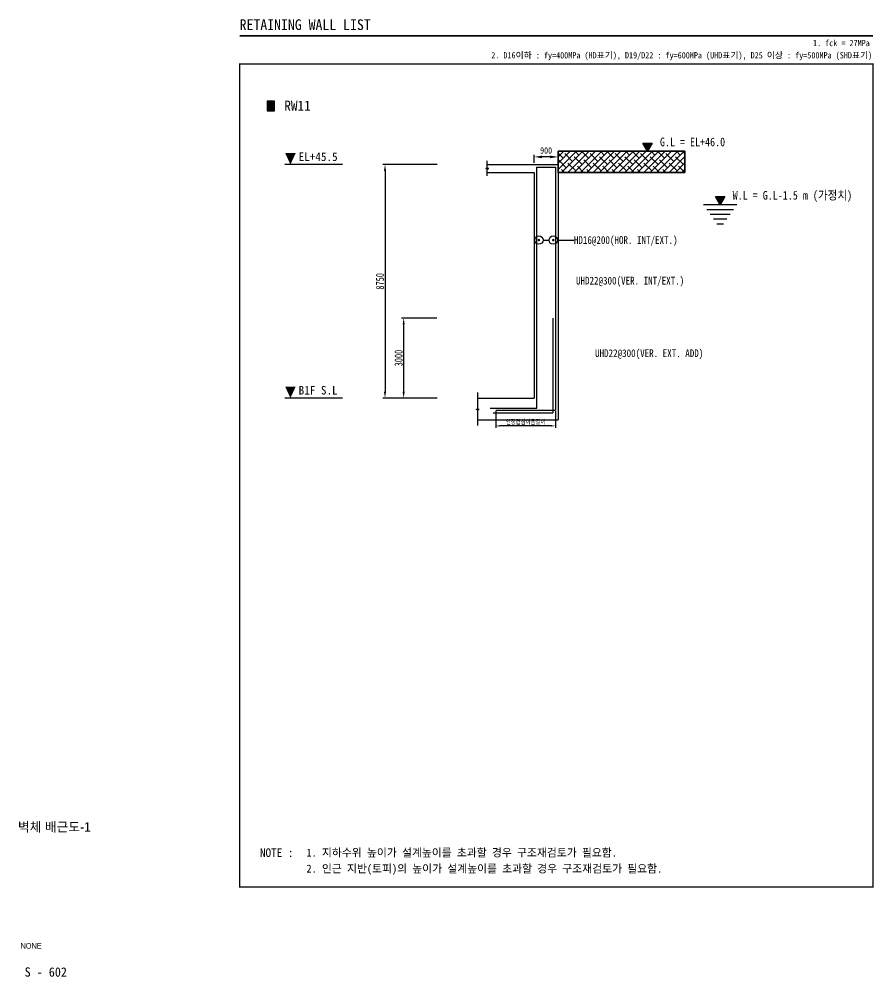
# Model space of a CAD drawing. Extents: x 152195838 to 160350639, y 364657247 to 370318102.
# Drawn here: x 160107486 to 160123493, y 364657247 to 364675190 of the extents above; entities that cross this region are included whole.
import ezdxf
from ezdxf.enums import TextEntityAlignment as Align

# ---------------------------------------------------------------- set-up
doc = ezdxf.new("R2010")
doc.units = 0
doc.header["$MEASUREMENT"] = 0
doc.linetypes.add('HID', pattern=[2.3, 1.5, -0.8])
doc.layers.get('0').update_dxf_attribs({"linetype": 'CONTINUOUS'})
doc.layers.get('Defpoints').update_dxf_attribs({"linetype": 'CONTINUOUS'})
for name, color, linetype in [('0-BEAM', 6, 'HID'), ('0-RBAR', 30, 'CONTINUOUS'), ('0-TXT', 7, 'CONTINUOUS'), ('0-지시선', 7, 'CONTINUOUS'), ('4A.TEC FORM-TEXT', 3, 'CONTINUOUS'), ('4A.TEC TEXT 2', 3, 'CONTINUOUS'), ('BAR', 3, 'CONTINUOUS'), ('DIM', 7, 'CONTINUOUS'), ('SHEET', 7, 'CONTINUOUS')]:
    doc.layers.add(name, color=color, linetype=linetype)
doc.styles.get("Standard").update_dxf_attribs({"font": ''})
doc.styles.add('나눔고딕', font='')
doc.styles.add('돋움', font='')
doc.styles.add('서울남산체L', font='', dxfattribs={"width": 0.8})
doc.styles.get('Standard').set_extended_font_data('Dotum')
doc.styles.get('나눔고딕').set_extended_font_data('Dotum')
doc.styles.get('돋움').set_extended_font_data('DotumChe')
doc.styles.get('서울남산체L').set_extended_font_data('DotumChe')
doc.dimstyles.new('ISO-25', dxfattribs={"dimtxt": 2.5, "dimasz": 2.5, "dimexe": 1.25, "dimexo": 0.625, "dimtad": 1, "dimtxsty": 'Standard', "dimcen": 2.5, "dimadec": 0, "dimazin": 0, "dimtfac": 1, "dimtmove": 0, "dimatfit": 3, "dimfxl": 1, "dimarcsym": 0})

# ---------------------------------------------------------------- blocks, each defined once
blk = doc.blocks.new('*D304')
at = {"layer": 'Defpoints', "color": 0, "transparency": 16777216}
for p in [(160115335, 364672466), (160114338, 364668091), (160115335, 364668091)]:
    blk.add_point(p, dxfattribs=at)
at = {"layer": 'DIM', "color": 1, "lineweight": -2, "transparency": 16777216}
for p, q in [((160115316, 364672466), (160114300, 364672466)), ((160114338, 364672346), (160114338, 364668211)), ((160115316, 364668091), (160114300, 364668091))]:
    blk.add_line(p, q, dxfattribs=at)
at = {"layer": 'DIM', "color": 1, "transparency": 16777216}
for points in [[(160114318, 364672346), (160114358, 364672346), (160114338, 364672466)], [(160114318, 364668211), (160114358, 364668211), (160114338, 364668091)]]:
    blk.add_solid(points, dxfattribs=at)
at = {"layer": 'DIM', "color": 0, "transparency": 16777216, "insert": (160114244, 364670278), "char_height": 150, "attachment_point": 5, "rotation": 90, "style": '서울남산체L'}
blk.add_mtext('8750', dxfattribs=at)
blk = doc.blocks.new('*D305')
at = {"layer": 'Defpoints', "color": 0, "transparency": 16777216}
for p in [(160117130, 364672609), (160117130, 364672466), (160117580, 364672466)]:
    blk.add_point(p, dxfattribs=at)
at = {"layer": 'DIM', "color": 1, "lineweight": -2, "transparency": 16777216}
for p, q in [((160117130, 364672496), (160117130, 364672646)), ((160117430, 364672609), (160117280, 364672609)), ((160117580, 364672496), (160117580, 364672646))]:
    blk.add_line(p, q, dxfattribs=at)
at = {"layer": 'DIM', "color": 1, "transparency": 16777216}
for points in [[(160117280, 364672634), (160117280, 364672584), (160117130, 364672609)], [(160117430, 364672634), (160117430, 364672584), (160117580, 364672609)]]:
    blk.add_solid(points, dxfattribs=at)
at = {"layer": 'DIM', "color": 0, "transparency": 16777216, "insert": (160117355, 364672729), "char_height": 120, "attachment_point": 5, "style": '서울남산체L'}
blk.add_mtext('900', dxfattribs=at)
blk = doc.blocks.new('*D306')
at = {"layer": 'Defpoints', "color": 0, "transparency": 16777216}
for p in [(160116412, 364667862), (160117530, 364667862), (160116412, 364667569)]:
    blk.add_point(p, dxfattribs=at)
at = {"layer": 'DIM', "color": 1, "lineweight": -2, "transparency": 16777216}
for p, q in [((160116412, 364667843), (160116412, 364667531)), ((160117530, 364667843), (160117530, 364667531)), ((160117455, 364667569), (160116487, 364667569))]:
    blk.add_line(p, q, dxfattribs=at)
at = {"layer": 'DIM', "color": 1, "transparency": 16777216}
for points in [[(160116487, 364667581), (160116487, 364667556), (160116412, 364667569)], [(160117455, 364667581), (160117455, 364667556), (160117530, 364667569)]]:
    blk.add_solid(points, dxfattribs=at)
at = {"layer": 'DIM', "color": 0, "transparency": 16777216, "insert": (160116971, 364667642), "char_height": 90, "attachment_point": 5, "style": '서울남산체L'}
blk.add_mtext('인장겹침이음길이', dxfattribs=at)
blk = doc.blocks.new('*D307')
at = {"layer": 'Defpoints', "color": 0, "transparency": 16777216}
for p in [(160115326, 364669591), (160114687, 364668091), (160115335, 364668091)]:
    blk.add_point(p, dxfattribs=at)
at = {"layer": 'DIM', "color": 1, "lineweight": -2, "transparency": 16777216}
for p, q in [((160115307, 364669591), (160114649, 364669591)), ((160114687, 364669471), (160114687, 364668211)), ((160115316, 364668091), (160114649, 364668091))]:
    blk.add_line(p, q, dxfattribs=at)
at = {"layer": 'DIM', "color": 1, "transparency": 16777216}
for points in [[(160114667, 364669471), (160114707, 364669471), (160114687, 364669591)], [(160114667, 364668211), (160114707, 364668211), (160114687, 364668091)]]:
    blk.add_solid(points, dxfattribs=at)
at = {"layer": 'DIM', "color": 0, "transparency": 16777216, "insert": (160114593, 364668841), "char_height": 150, "attachment_point": 5, "rotation": 90, "style": '서울남산체L'}
blk.add_mtext('3000', dxfattribs=at)

msp = doc.modelspace()

# ---------------------------------------------------------------- hatches: boundary and pattern name
for points in [[(160112266.5758, 364673473.8943), (160112266.5758, 364673651.5996), (160112129.8794, 364673651.5996), (160112129.8794, 364673473.8943)], [(160112266.5758, 364673473.8943), (160112266.5758, 364673651.5996), (160112129.8794, 364673651.5996), (160112129.8794, 364673473.8943)], [(160119338.609, 364672866.3785), (160119164.51, 364672866.3785), (160119251.5595, 364672715.6045)], [(160120700.614, 364671866.3785), (160120526.515, 364671866.3785), (160120613.5645, 364671715.6045)]]:
    msp.add_hatch(color=256).paths.add_polyline_path(points)
h = msp.add_hatch()
h.set_pattern_fill('ANSI38', color=256, scale=26.4, style=0)
h.set_pattern_definition([(45, (160032858.455, 364515933.98), (-59.26969, 59.26969), []), (135, (160032858.455, 364515933.98), (-177.80907, 59.26969), [209.55, -125.73])])
h.paths.add_polyline_path([(160119955.6475, 364672319.6045), (160119955.6475, 364672715.6045), (160117579.7583, 364672715.6045), (160117579.7583, 364672319.6045)])

# ---------------------------------------------------------------- linework, layer by layer
for p, q in [((160113540.4026, 364672465.6045), (160112464.4131, 364672465.6045)), ((160120299.767, 364671715.6045), (160120927.3621, 364671715.6045)), ((160120362.5265, 364671625.9321), (160120864.6025, 364671625.9321)), ((160120425.286, 364671536.2598), (160120801.843, 364671536.2598)), ((160120488.0455, 364671446.5875), (160120739.0835, 364671446.5875)), ((160120550.805, 364671356.9151), (160120676.324, 364671356.9151)), ((160113540.4026, 364668090.6045), (160112464.4131, 364668090.6045))]:
    msp.add_line(p, q)
at = {"color": 2, "const_width": 26.3565}
msp.add_lwpolyline([(160123476.2966, 364658931.4003), (160123476.2966, 364674349.9811), (160111615.8499, 364674349.9811), (160111615.8499, 364658931.4003)], close=True, dxfattribs=at)
msp.add_lwpolyline([(160123476.2966, 364658931.4003), (160123476.2966, 364674349.9811), (160111615.8499, 364674349.9811), (160111615.8499, 364658931.4003)], close=True, dxfattribs=at)
msp.add_lwpolyline([(160112266.5758, 364673473.8943), (160112266.5758, 364673651.5996), (160112129.8794, 364673651.5996), (160112129.8794, 364673473.8943)], close=True)
msp.add_lwpolyline([(160112266.5758, 364673473.8943), (160112266.5758, 364673651.5996), (160112129.8794, 364673651.5996), (160112129.8794, 364673473.8943)], close=True)
for points in [[(160119164.51, 364672866.3785), (160119338.609, 364672866.3785), (160119251.5595, 364672715.6045), (160119164.51, 364672866.3785)], [(160120526.515, 364671866.3785), (160120700.614, 364671866.3785), (160120613.5645, 364671715.6045), (160120526.515, 364671866.3785)]]:
    msp.add_lwpolyline(points)
at = {"ltscale": 2}
for points in [[(160112566.7864, 364672465.6045, 0, 197.625, 0), (160112566.7864, 364672681.6071, 197.625, 197.625, 0)], [(160112566.7864, 364668090.6045, 0, 197.625, 0), (160112566.7864, 364668306.6071, 197.625, 197.625, 0)]]:
    msp.add_lwpolyline(points, format="xyseb", dxfattribs=at)
at = {"linetype": 'ByBlock'}
for points in [[(160116252.4353, 364672255.0817), (160116252.4353, 364672378.9332), (160116281.6133, 364672390.6045), (160116223.2572, 364672390.6045), (160116252.4353, 364672402.2757), (160116252.4353, 364672535.5691)], [(160116074.2402, 364667574.321), (160116074.2402, 364667868.1705), (160116103.4182, 364667879.8417), (160116045.0621, 364667879.8417), (160116074.2402, 364667891.5129), (160116074.2402, 364668198.2113)]]:
    msp.add_lwpolyline(points, dxfattribs=at)
at = {"layer": '0-BEAM', "linetype": 'Continuous'}
for p, q in [((160116252.4353, 364672465.6045), (160117129.7583, 364672465.6045)), ((160116252.4353, 364672465.6045), (160117579.7583, 364672465.6045)), ((160116252.4353, 364672315.6045), (160117129.7583, 364672315.6045)), ((160117129.7583, 364672315.6045), (160117129.7583, 364668090.6045)), ((160117579.7583, 364672465.6045), (160117579.7583, 364667681.9278)), ((160116074.2402, 364668090.6045), (160117129.7583, 364668090.6045)), ((160116074.2402, 364667681.9278), (160117579.7583, 364667681.9278))]:
    msp.add_line(p, q, dxfattribs=at)
at = {"layer": '0-BEAM', "color": 0, "linetype": 'Continuous'}
msp.add_lwpolyline([(160117579.7583, 364672715.6045), (160119955.6475, 364672715.6045), (160119955.6475, 364672319.6045), (160117579.7583, 364672319.6045)], close=True, dxfattribs=at)
at = {"layer": '0-RBAR', "const_width": 23.5125}
for points in [[(160117231.5145, 364671051.615, 1), (160117208.002, 364671051.615, 1)], [(160117501.5146, 364671051.6192, 1), (160117478.0021, 364671051.6192, 1)]]:
    msp.add_lwpolyline(points, format="xyb", close=True, dxfattribs=at)
at = {"layer": '0-지시선'}
for p, q in [((160117298.6089, 364671051.615), (160117410.9078, 364671051.615)), ((160117568.6089, 364671051.615), (160117874.9226, 364671051.615))]:
    msp.add_line(p, q, dxfattribs=at)
for points in [[(160117170.9362, 364670291.1138, 0, 47.52, 0), (160117313.4962, 364670291.1138, 0, 0, 0), (160117914.5614, 364670291.1138, 0, 0, 0)], [(160117520.9362, 364670291.1138, 0, 47.52, 0), (160117663.4962, 364670291.1138, 0, 0, 0), (160117914.5614, 364670291.1138, 0, 0, 0)], [(160117461.8223, 364668931.6584, 0, 47.52, 0), (160117604.3823, 364668931.6584, 0, 0, 0), (160118272.0194, 364668931.6584, 0, 0, 0)]]:
    msp.add_lwpolyline(points, format="xyseb", dxfattribs=at)
for centre in [(160117219.7583, 364671051.615), (160117489.7583, 364671051.6192)]:
    msp.add_circle(centre, 78.8506, dxfattribs=at)
at = {"layer": 'BAR'}
msp.add_line((160117479.7583, 364669590.6045), (160117479.7583, 364667811.9278), dxfattribs=at)
at = {"layer": 'BAR', "color": 3}
for p, q in [((160116361.7549, 364667811.9278), (160117479.7583, 364667811.9278)), ((160116411.7549, 364667861.9278), (160117529.7583, 364667861.9278))]:
    msp.add_line(p, q, dxfattribs=at)
at = {"layer": 'BAR'}
msp.add_lwpolyline([(160116307.1605, 364667904.1078), (160117179.7583, 364667904.1078), (160117179.7583, 364672415.6045), (160117529.7583, 364672415.6045), (160117529.7583, 364667861.9278)], dxfattribs=at)
at = {"layer": 'Defpoints'}
msp.add_lwpolyline([(160117579.7583, 364672319.6045), (160119955.6475, 364672319.6045), (160119955.6475, 364672715.6045), (160117579.7583, 364672715.6045)], close=True, dxfattribs=at)
at = {"layer": 'SHEET', "color": 2, "const_width": 32.9457}
msp.add_lwpolyline([(160111615.8499, 364674877.112), (160123476.2966, 364674877.112)], dxfattribs=at)
msp.add_lwpolyline([(160111615.8499, 364674877.112), (160123476.2966, 364674877.112)], dxfattribs=at)

# ---------------------------------------------------------------- texts
at = {"style": '서울남산체L'}
for s, height, p in [('RETAINING WALL LIST', 200, (160111614.9319, 364674986.8797)), ('EL+45.5', 161.4102, (160112720.2946, 364672532.2634)), ('B1F S.L', 161.4102, (160112720.2946, 364668157.2634))]:
    msp.add_text(s, height=height, dxfattribs=at).set_placement(p)
msp.add_text('RW11', height=191.37495, dxfattribs=at).set_placement((160112451.7994, 364673568.2148), align=Align.MIDDLE_LEFT)
at = {"style": '서울남산체L', "width": 0.9}
for s, p in [('G.L = EL+46.0', (160119486.9955, 364672809.2844)), ('W.L = G.L-1.5 m (가정치)', (160120849.0005, 364671809.2844))]:
    msp.add_text(s, height=161.410203, dxfattribs=at).set_placement(p)
at = {"layer": '0-TXT', "ltscale": 0.9, "style": '서울남산체L', "width": 0.9}
for s, p in [('HD16@200(HOR. INT/EXT.)', (160117874.9226, 364671051.615)), ('UHD22@300(VER. INT/EXT.)', (160117914.5614, 364670291.1138)), ('UHD22@300(VER. EXT. ADD)', (160118272.0194, 364668931.6584))]:
    msp.add_text(s, height=145.2, dxfattribs=at).set_placement(p, align=Align.MIDDLE_LEFT)
at = {"layer": '4A.TEC FORM-TEXT', "style": '돋움'}
msp.add_text('S - 602', height=175, dxfattribs=at).set_placement((160107984.9198, 364657250.1427), align=Align.CENTER)
at = {"layer": '4A.TEC TEXT 2', "style": '나눔고딕'}
for s, height, p in [('벽체 배근도-1', 175, (160108146.5407, 364659968.637)), ('NONE', 105, (160107710.5302, 364657775.1342))]:
    msp.add_text(s, height=height, dxfattribs=at).set_placement(p, align=Align.CENTER)
at = {"layer": 'SHEET', "style": '서울남산체L'}
for s, p in [('1. fck = 27MPa', (160123416.3908, 364674648.9138)), ('2. D16이하 : fy=400MPa (HD표기), D19/D22 : fy=600MPa (UHD표기), D25 이상 : fy=500MPa (SHD표기)', (160123460.9202, 364674419.3139))]:
    msp.add_text(s, height=117.507418, dxfattribs=at).set_placement(p, align=Align.BOTTOM_RIGHT)
msp.add_text('NOTE :', height=161.65634, dxfattribs=at).set_placement((160112309.866, 364659574.6462), align=Align.MIDDLE_CENTER)
for s, p in [('1. 지하수위 높이가 설계높이를 초과할 경우 구조재검토가 필요함.', (160112867.9539, 364659574.6462)), ('2. 인근 지반(토피)의 높이가 설계높이를 초과할 경우 구조재검토가 필요함.', (160112867.9539, 364659274.6462))]:
    msp.add_text(s, height=148.723832, dxfattribs=at).set_placement(p, align=Align.MIDDLE_LEFT)

# ---------------------------------------------------------------- dimensions: what is measured, and where the dimension line sits
at = {"layer": 'DIM'}
for base, p1, p2, angle, override, picture, middle in [((160117129.7583, 364672608.8512), (160117579.7583, 364672465.6045), (160117129.7583, 364672465.6045), 180, {"dimscale": 30, "dimtxt": 4, "dimasz": 5, "dimexo": 1, "dimgap": 2, "dimlfac": 2, "dimtxsty": '서울남산체L', "dimdle": 2, "dimclrd": 1, "dimclre": 1}, '*D305', (160117354.7583, 364672728.9311)), ((160114337.5714, 364668090.6045), (160115335.0489, 364672465.6045), (160115335.0489, 364668090.6045), 270, {"dimscale": 30, "dimtxt": 5, "dimasz": 4, "dimlfac": 2, "dimtxsty": '서울남산체L', "dimclrd": 1, "dimclre": 1}, '*D304', (160114243.7215, 364670278.1045)), ((160114686.9219, 364668090.6045), (160115325.6739, 364669590.6045), (160115335.0489, 364668090.6045), 270, {"dimscale": 30, "dimtxt": 5, "dimasz": 4, "dimlfac": 2, "dimtxsty": '서울남산체L', "dimclrd": 1, "dimclre": 1}, '*D307', (160114593.072, 364668840.6045))]:
    dim = msp.add_linear_dim(base=base, p1=p1, p2=p2, angle=angle, dimstyle='ISO-25', override=override, dxfattribs=at)
    dim.commit()
    dim.dimension.update_dxf_attribs({"geometry": picture, "text_midpoint": middle})
dim = msp.add_linear_dim(base=(160116411.7549, 364667568.8229), p1=(160117529.7583, 364667861.9278), p2=(160116411.7549, 364667861.9278), angle=180, text='인장겹침이음길이', dimstyle='ISO-25', override={"dimscale": 30, "dimtxt": 3, "dimtxsty": '서울남산체L', "dimclrd": 1, "dimclre": 1, "dimclrt": 0}, dxfattribs=at)
dim.commit()
dim.dimension.update_dxf_attribs({"geometry": '*D306', "text_midpoint": (160116970.7566, 364667641.8006)})

doc.saveas('drawing.dxf')
